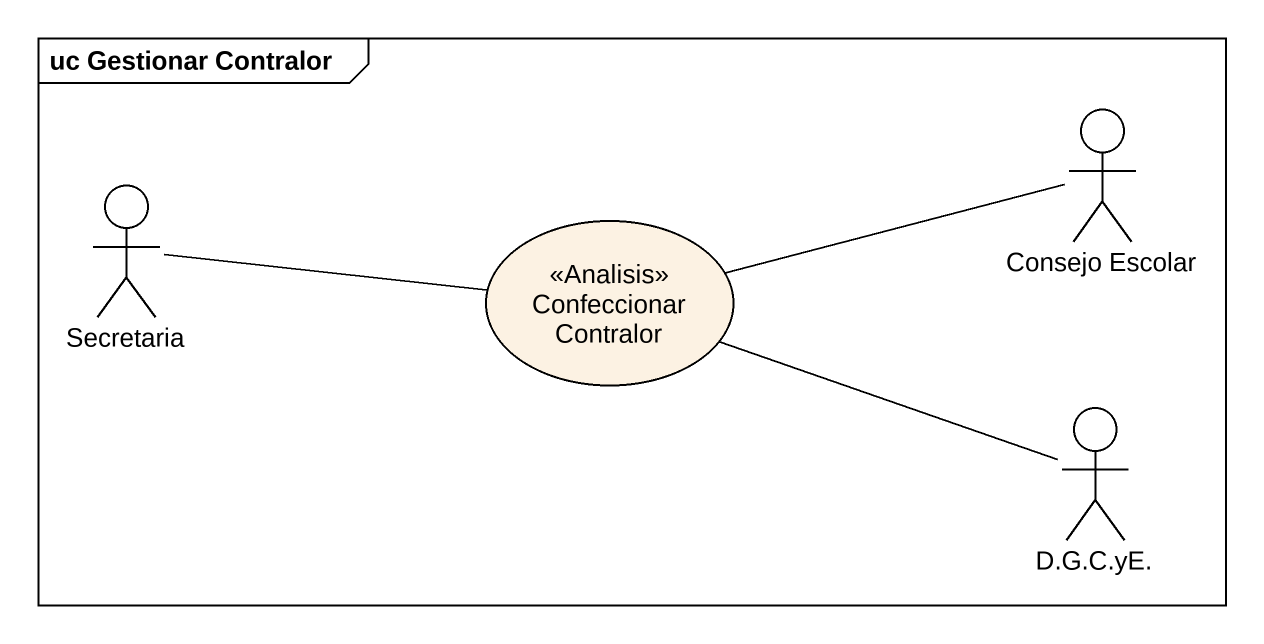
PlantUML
@startuml
mainframe uc Gestionar Contralor
actor Secretaria
actor "Consejo Escolar" as Consejo_Escolar
usecase "Confeccionar Contralor" as Confeccionar_Contralor <<Analisis>>
actor "D.G.C.yE." as D_G_C_yE
Secretaria -right- Confeccionar_Contralor
Confeccionar_Contralor -right- Consejo_Escolar
Confeccionar_Contralor -right- D_G_C_yE
@enduml
